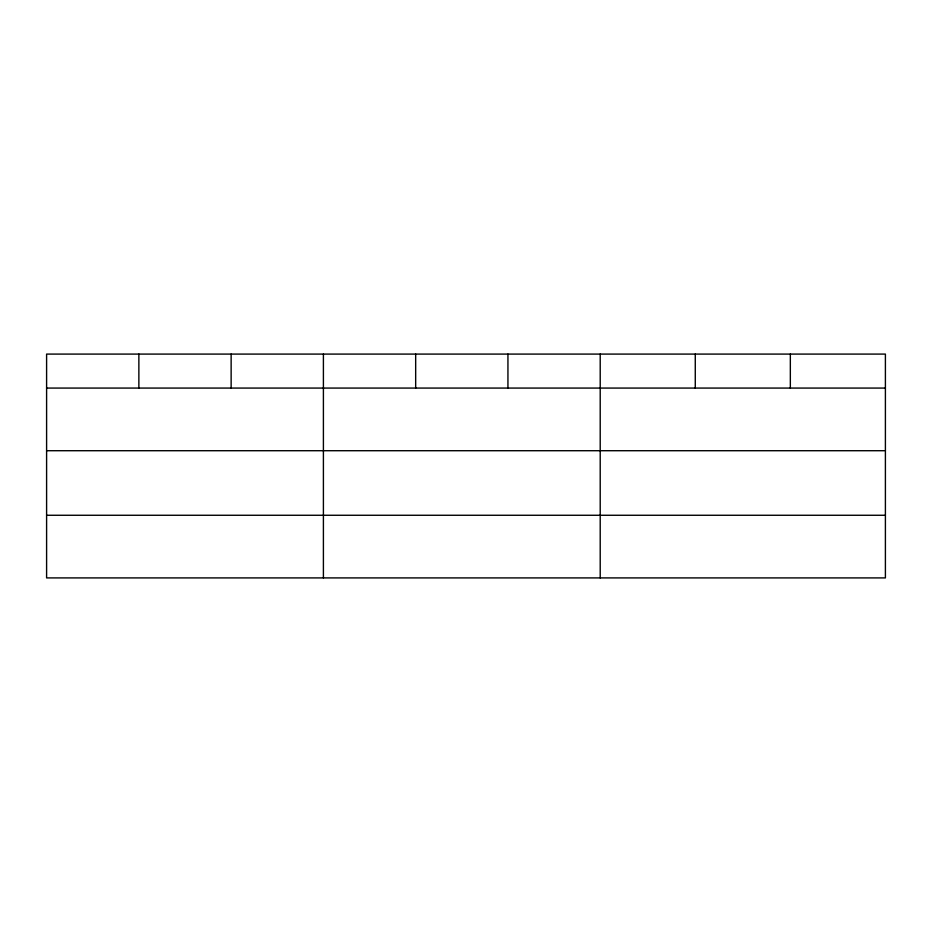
<?xml version="1.0" encoding="UTF-8"?>
<svg xmlns="http://www.w3.org/2000/svg" width="932" height="932" viewBox="0 0 932 932"><rect width="100%" height="100%" fill="white"/><g stroke="black" fill="none" stroke-linecap="round" stroke-linejoin="round"><path stroke-width="1.4" d="M885.4 450.715L885.4 354.09L46.6 354.09L46.6 577.91L885.4 577.91L885.4 450.715L46.6 450.715M46.6 388.073L885.4 388.073M46.6 515.268L885.4 515.268M790.336 354.09L790.336 388.073M695.272 354.09L695.272 388.073M600.208 354.09L600.208 577.91M507.94 354.09L507.94 388.073M415.672 354.09L415.672 388.073M323.404 354.09L323.404 577.91M231.136 354.09L231.136 388.073M138.868 354.09L138.868 388.073"/></g></svg>
